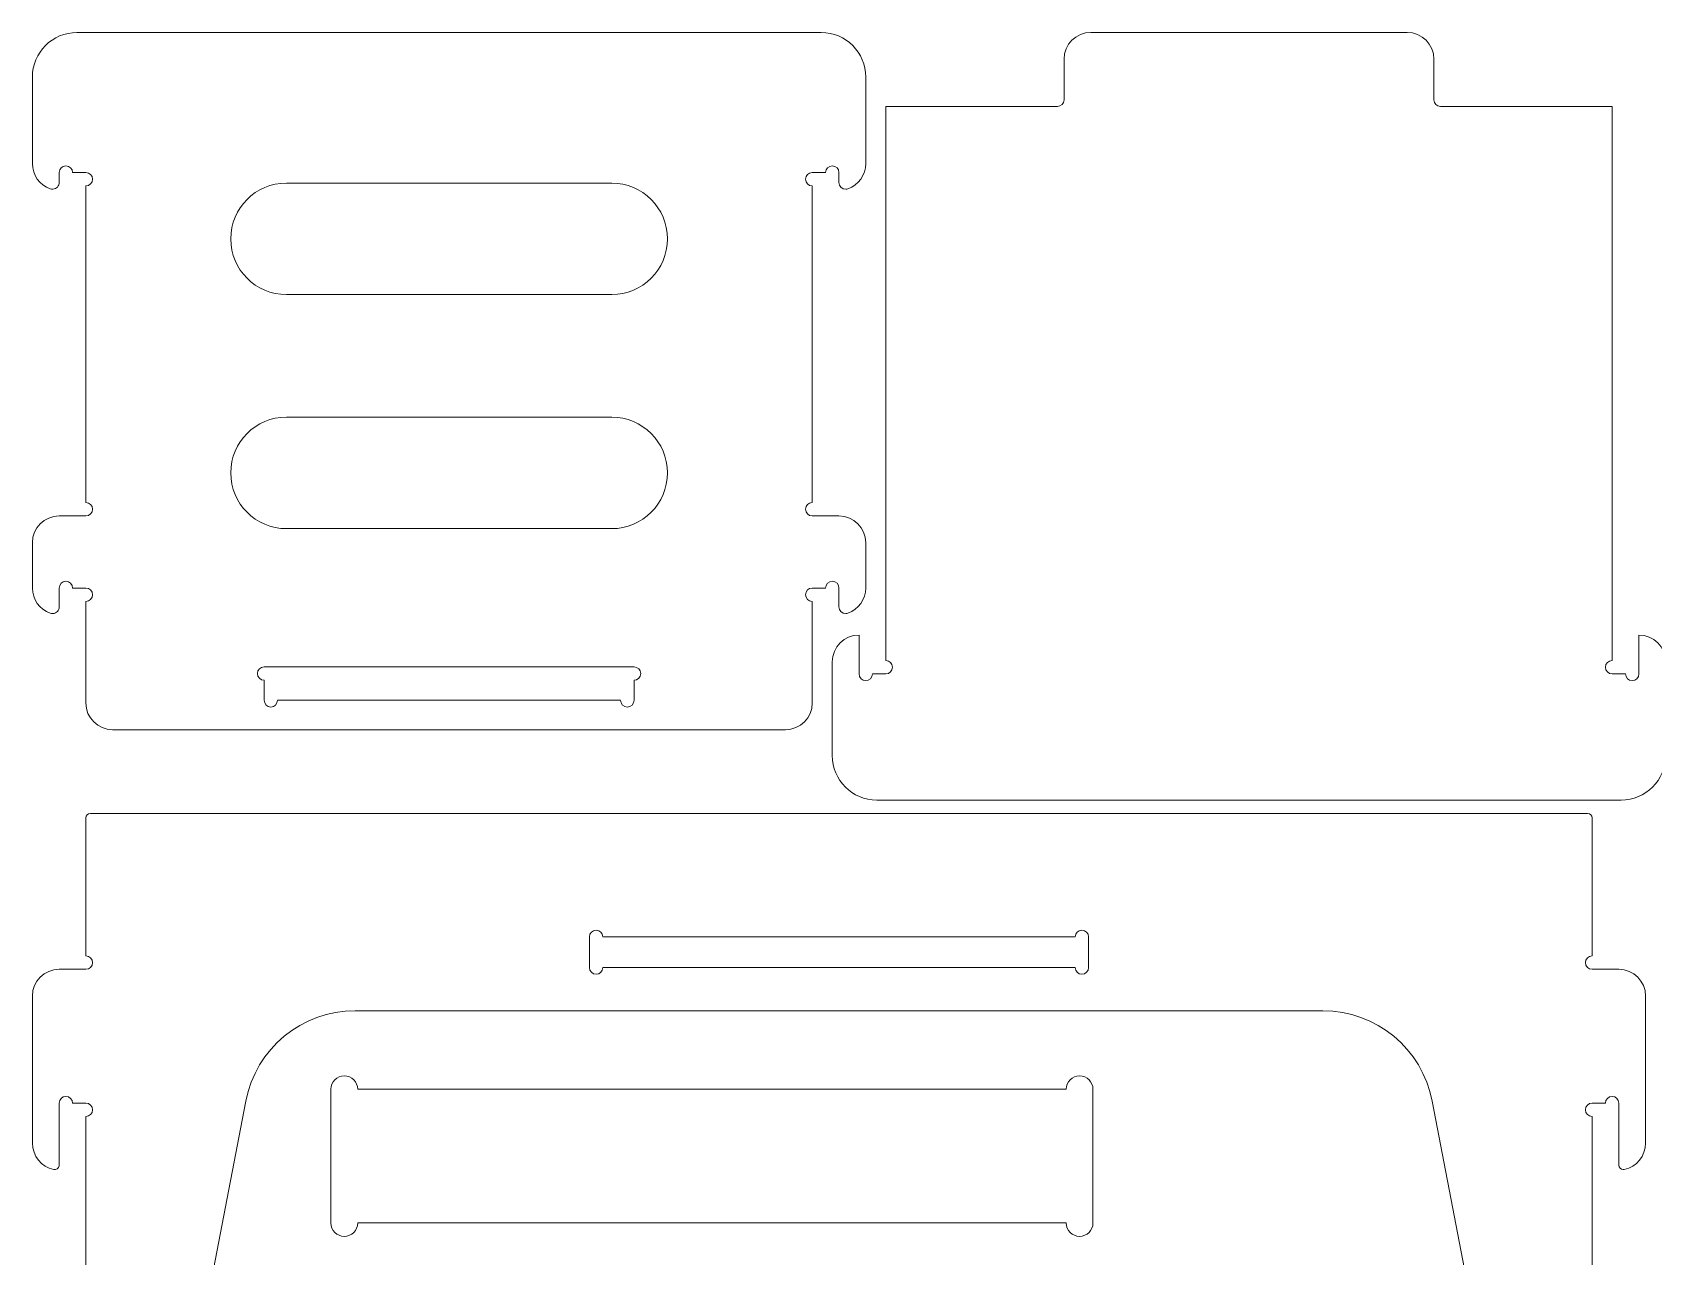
# Model space of a CAD drawing. Header units: millimetres. Extents: x -1109 to 1109, y -590 to 592.
# Drawn here: x -393 to 335, y 41 to 590 of the extents above; entities that cross this region are included whole.
import ezdxf

# ---------------------------------------------------------------- set-up
doc = ezdxf.new("R2010")
doc.units = ezdxf.units.MM
doc.header["$MEASUREMENT"] = 0
doc.layers.add('layer 1', color=7, linetype='Continuous')

msp = doc.modelspace()

# ---------------------------------------------------------------- linework, layer by layer
at = {"layer": 'layer 1', "color": 250, "lineweight": 15}
for points, knots in [([(-39.0696, 590.0612), (-39.0696, 590.0612), (-373.0695, 590.0612), (-373.0695, 590.0612), (-373.0695, 590.0612), (-384.1152, 590.0612), (-393.0695, 581.1069), (-393.0695, 570.0614), (-393.0695, 570.0614), (-393.0695, 570.0614), (-393.0695, 531.2374), (-393.0695, 531.2374), (-393.0695, 531.2374), (-393.0695, 526.1521), (-389.8642, 521.6188), (-385.0695, 519.9237), (-385.0695, 519.9237), (-383.5075, 519.3713), (-381.7934, 520.19), (-381.2411, 521.7522), (-381.2411, 521.7522), (-381.1276, 522.0733), (-381.0696, 522.4114), (-381.0696, 522.7521), (-381.0696, 522.7521), (-381.0696, 522.7521), (-381.0696, 527.2374), (-381.0696, 527.2374), (-381.0696, 527.2374), (-381.0696, 528.8945), (-379.7265, 530.2374), (-378.0696, 530.2374), (-378.0696, 530.2374), (-376.4127, 530.2374), (-375.0696, 528.8945), (-375.0696, 527.2374), (-375.0696, 527.2374), (-375.0696, 527.2374), (-369.0696, 527.2374), (-369.0696, 527.2374), (-369.0696, 527.2374), (-367.4127, 527.2374), (-366.0698, 525.8944), (-366.0698, 524.2375), (-366.0698, 524.2375), (-366.0698, 522.5805), (-367.4127, 521.2375), (-369.0696, 521.2375), (-369.0696, 521.2375), (-369.0696, 521.2375), (-369.0696, 379.1912), (-369.0696, 379.1912), (-369.0696, 379.1912), (-367.4127, 379.1912), (-366.0698, 377.8481), (-366.0698, 376.1912), (-366.0698, 376.1912), (-366.0698, 374.5343), (-367.4127, 373.191), (-369.0696, 373.191), (-369.0696, 373.191), (-369.0696, 373.191), (-381.0696, 373.191), (-381.0696, 373.191), (-381.0696, 373.191), (-387.6971, 373.191), (-393.0695, 367.8188), (-393.0695, 361.1913), (-393.0695, 361.1913), (-393.0695, 361.1913), (-393.0695, 340.8642), (-393.0695, 340.8642), (-393.0695, 340.8642), (-393.0695, 335.7789), (-389.8642, 331.2458), (-385.0695, 329.5505), (-385.0695, 329.5505), (-383.5075, 328.9982), (-381.7934, 329.8168), (-381.2411, 331.3788), (-381.2411, 331.3788), (-381.1276, 331.6999), (-381.0696, 332.0382), (-381.0696, 332.3789), (-381.0696, 332.3789), (-381.0696, 332.3789), (-381.0696, 340.8642), (-381.0696, 340.8642), (-381.0696, 340.8642), (-381.0696, 342.5209), (-379.7265, 343.8641), (-378.0696, 343.8641), (-378.0696, 343.8641), (-376.4127, 343.8641), (-375.0696, 342.5209), (-375.0696, 340.8642), (-375.0696, 340.8642), (-375.0696, 340.8642), (-369.0696, 340.8642), (-369.0696, 340.8642), (-369.0696, 340.8642), (-367.4127, 340.8642), (-366.0698, 339.5209), (-366.0698, 337.8638), (-366.0698, 337.8638), (-366.0698, 336.2071), (-367.4127, 334.8638), (-369.0696, 334.8638), (-369.0696, 334.8638), (-369.0696, 334.8638), (-369.0696, 289.2997), (-369.0696, 289.2997), (-369.0696, 289.2997), (-369.0696, 282.672), (-363.697, 277.2994), (-357.0695, 277.2994), (-357.0695, 277.2994), (-357.0695, 277.2994), (-55.0696, 277.2994), (-55.0696, 277.2994), (-55.0696, 277.2994), (-48.442, 277.2994), (-43.0697, 282.672), (-43.0697, 289.2997), (-43.0697, 289.2997), (-43.0697, 289.2997), (-43.0697, 334.8638), (-43.0697, 334.8638), (-43.0697, 334.8638), (-44.7264, 334.8638), (-46.0697, 336.2071), (-46.0697, 337.8638), (-46.0697, 337.8638), (-46.0697, 339.5209), (-44.7264, 340.8642), (-43.0697, 340.8642), (-43.0697, 340.8642), (-43.0697, 340.8642), (-37.0697, 340.8642), (-37.0697, 340.8642), (-37.0697, 340.8642), (-37.0697, 342.5209), (-35.7265, 343.8641), (-34.0697, 343.8641), (-34.0697, 343.8641), (-32.4126, 343.8641), (-31.0697, 342.5209), (-31.0697, 340.8642), (-31.0697, 340.8642), (-31.0697, 340.8642), (-31.0697, 332.3789), (-31.0697, 332.3789), (-31.0697, 332.3789), (-31.0697, 330.7221), (-29.7265, 329.3786), (-28.0694, 329.3786), (-28.0694, 329.3786), (-27.729, 329.3786), (-27.3907, 329.4371), (-27.0696, 329.5505), (-27.0696, 329.5505), (-22.2751, 331.2458), (-19.0694, 335.7789), (-19.0694, 340.8642), (-19.0694, 340.8642), (-19.0694, 340.8642), (-19.0694, 361.1913), (-19.0694, 361.1913), (-19.0694, 361.1913), (-19.0694, 367.8188), (-24.4421, 373.191), (-31.0697, 373.191), (-31.0697, 373.191), (-31.0697, 373.191), (-43.0697, 373.191), (-43.0697, 373.191), (-43.0697, 373.191), (-44.7264, 373.191), (-46.0697, 374.5343), (-46.0697, 376.1912), (-46.0697, 376.1912), (-46.0697, 377.8481), (-44.7264, 379.1912), (-43.0697, 379.1912), (-43.0697, 379.1912), (-43.0697, 379.1912), (-43.0697, 521.2375), (-43.0697, 521.2375), (-43.0697, 521.2375), (-44.7264, 521.2375), (-46.0697, 522.5805), (-46.0697, 524.2375), (-46.0697, 524.2375), (-46.0697, 525.8944), (-44.7264, 527.2374), (-43.0697, 527.2374), (-43.0697, 527.2374), (-43.0697, 527.2374), (-37.0697, 527.2374), (-37.0697, 527.2374), (-37.0697, 527.2374), (-37.0697, 528.8945), (-35.7265, 530.2374), (-34.0697, 530.2374), (-34.0697, 530.2374), (-32.4126, 530.2374), (-31.0697, 528.8945), (-31.0697, 527.2374), (-31.0697, 527.2374), (-31.0697, 527.2374), (-31.0697, 522.7521), (-31.0697, 522.7521), (-31.0697, 522.7521), (-31.0697, 521.0954), (-29.7265, 519.7523), (-28.0694, 519.7523), (-28.0694, 519.7523), (-27.729, 519.7523), (-27.3907, 519.81), (-27.0696, 519.9237), (-27.0696, 519.9237), (-22.2751, 521.6188), (-19.0694, 526.1521), (-19.0694, 531.2374), (-19.0694, 531.2374), (-19.0694, 531.2374), (-19.0694, 570.0614), (-19.0694, 570.0614), (-19.0694, 570.0614), (-19.0694, 581.1069), (-28.0239, 590.0612), (-39.0696, 590.0612)], [0, 0, 0, 0, 0.01724138, 0.01724138, 0.01724138, 0.01724138, 0.03448276, 0.03448276, 0.03448276, 0.03448276, 0.05172414, 0.05172414, 0.05172414, 0.05172414, 0.06896552, 0.06896552, 0.06896552, 0.06896552, 0.0862069, 0.0862069, 0.0862069, 0.0862069, 0.10344828, 0.10344828, 0.10344828, 0.10344828, 0.12068966, 0.12068966, 0.12068966, 0.12068966, 0.13793103, 0.13793103, 0.13793103, 0.13793103, 0.15517241, 0.15517241, 0.15517241, 0.15517241, 0.17241379, 0.17241379, 0.17241379, 0.17241379, 0.18965517, 0.18965517, 0.18965517, 0.18965517, 0.20689655, 0.20689655, 0.20689655, 0.20689655, 0.22413793, 0.22413793, 0.22413793, 0.22413793, 0.24137931, 0.24137931, 0.24137931, 0.24137931, 0.25862069, 0.25862069, 0.25862069, 0.25862069, 0.27586207, 0.27586207, 0.27586207, 0.27586207, 0.29310345, 0.29310345, 0.29310345, 0.29310345, 0.31034483, 0.31034483, 0.31034483, 0.31034483, 0.32758621, 0.32758621, 0.32758621, 0.32758621, 0.34482759, 0.34482759, 0.34482759, 0.34482759, 0.36206897, 0.36206897, 0.36206897, 0.36206897, 0.37931034, 0.37931034, 0.37931034, 0.37931034, 0.39655172, 0.39655172, 0.39655172, 0.39655172, 0.4137931, 0.4137931, 0.4137931, 0.4137931, 0.43103448, 0.43103448, 0.43103448, 0.43103448, 0.44827586, 0.44827586, 0.44827586, 0.44827586, 0.46551724, 0.46551724, 0.46551724, 0.46551724, 0.48275862, 0.48275862, 0.48275862, 0.48275862, 0.5, 0.5, 0.5, 0.5, 0.51724138, 0.51724138, 0.51724138, 0.51724138, 0.53448276, 0.53448276, 0.53448276, 0.53448276, 0.55172414, 0.55172414, 0.55172414, 0.55172414, 0.56896552, 0.56896552, 0.56896552, 0.56896552, 0.5862069, 0.5862069, 0.5862069, 0.5862069, 0.60344828, 0.60344828, 0.60344828, 0.60344828, 0.62068966, 0.62068966, 0.62068966, 0.62068966, 0.63793103, 0.63793103, 0.63793103, 0.63793103, 0.65517241, 0.65517241, 0.65517241, 0.65517241, 0.67241379, 0.67241379, 0.67241379, 0.67241379, 0.68965517, 0.68965517, 0.68965517, 0.68965517, 0.70689655, 0.70689655, 0.70689655, 0.70689655, 0.72413793, 0.72413793, 0.72413793, 0.72413793, 0.74137931, 0.74137931, 0.74137931, 0.74137931, 0.75862069, 0.75862069, 0.75862069, 0.75862069, 0.77586207, 0.77586207, 0.77586207, 0.77586207, 0.79310345, 0.79310345, 0.79310345, 0.79310345, 0.81034483, 0.81034483, 0.81034483, 0.81034483, 0.82758621, 0.82758621, 0.82758621, 0.82758621, 0.84482759, 0.84482759, 0.84482759, 0.84482759, 0.86206897, 0.86206897, 0.86206897, 0.86206897, 0.87931034, 0.87931034, 0.87931034, 0.87931034, 0.89655172, 0.89655172, 0.89655172, 0.89655172, 0.9137931, 0.9137931, 0.9137931, 0.9137931, 0.93103448, 0.93103448, 0.93103448, 0.93103448, 0.94827586, 0.94827586, 0.94827586, 0.94827586, 0.96551724, 0.96551724, 0.96551724, 0.96551724, 0.98275862, 0.98275862, 0.98275862, 0.98275862, 1, 1, 1, 1]), ([(-34.0695, 265.7466), (-34.0695, 254.7009), (-25.1151, 245.7464), (-14.0694, 245.7464), (-14.0694, 245.7464), (-14.0694, 245.7464), (319.9291, 245.7464), (319.9291, 245.7464), (319.9291, 245.7464), (330.9747, 245.7464), (339.9292, 254.7009), (339.9292, 265.7466), (339.9292, 265.7466), (339.9292, 265.7466), (339.9292, 307.7809), (339.9292, 307.7809), (339.9292, 307.7809), (339.9292, 314.4086), (334.5563, 319.7809), (327.9293, 319.7809), (327.9293, 319.7809), (327.9293, 319.7809), (327.9293, 302.3232), (327.9293, 302.3232), (327.9293, 302.3232), (327.9293, 300.6668), (326.5857, 299.3232), (324.9293, 299.3232), (324.9293, 299.3232), (323.2722, 299.3232), (321.9293, 300.6668), (321.9293, 302.3232), (321.9293, 302.3232), (321.9293, 302.3232), (315.9293, 302.3232), (315.9293, 302.3232), (315.9293, 302.3232), (314.2722, 302.3232), (312.9286, 303.6668), (312.9286, 305.3232), (312.9286, 305.3232), (312.9286, 306.9803), (314.2722, 308.3232), (315.9293, 308.3232), (315.9293, 308.3232), (315.9293, 308.3232), (315.9293, 556.8524), (315.9293, 556.8524), (315.9293, 556.8524), (315.9293, 556.8524), (238.9294, 556.8524), (238.9294, 556.8524), (238.9294, 556.8524), (237.2723, 556.8524), (235.9287, 558.1954), (235.9287, 559.8523), (235.9287, 559.8523), (235.9287, 559.8523), (235.9287, 578.0612), (235.9287, 578.0612), (235.9287, 578.0612), (235.9287, 584.6886), (230.5564, 590.0612), (223.9287, 590.0612), (223.9287, 590.0612), (223.9287, 590.0612), (81.9284, 590.0612), (81.9284, 590.0612), (81.9284, 590.0612), (75.3015, 590.0612), (69.9287, 584.6886), (69.9287, 578.0612), (69.9287, 578.0612), (69.9287, 578.0612), (69.9287, 559.8523), (69.9287, 559.8523), (69.9287, 559.8523), (69.9287, 558.1954), (68.5861, 556.8524), (66.9292, 556.8524), (66.9292, 556.8524), (66.9292, 556.8524), (-10.0696, 556.8524), (-10.0696, 556.8524), (-10.0696, 556.8524), (-10.0696, 556.8524), (-10.0696, 308.3232), (-10.0696, 308.3232), (-10.0696, 308.3232), (-8.4125, 308.3232), (-7.0696, 306.9803), (-7.0696, 305.3232), (-7.0696, 305.3232), (-7.0696, 303.6668), (-8.4125, 302.3232), (-10.0696, 302.3232), (-10.0696, 302.3232), (-10.0696, 302.3232), (-16.0696, 302.3232), (-16.0696, 302.3232), (-16.0696, 302.3232), (-16.0696, 300.6668), (-17.4125, 299.3232), (-19.0696, 299.3232), (-19.0696, 299.3232), (-20.7267, 299.3232), (-22.0696, 300.6668), (-22.0696, 302.3232), (-22.0696, 302.3232), (-22.0696, 302.3232), (-22.0696, 319.7809), (-22.0696, 319.7809), (-22.0696, 319.7809), (-28.6969, 319.7809), (-34.0695, 314.4086), (-34.0695, 307.7809), (-34.0695, 307.7809), (-34.0695, 307.7809), (-34.0695, 265.7466), (-34.0695, 265.7466)], [0, 0, 0, 0, 0.03333333, 0.03333333, 0.03333333, 0.03333333, 0.06666667, 0.06666667, 0.06666667, 0.06666667, 0.1, 0.1, 0.1, 0.1, 0.13333333, 0.13333333, 0.13333333, 0.13333333, 0.16666667, 0.16666667, 0.16666667, 0.16666667, 0.2, 0.2, 0.2, 0.2, 0.23333333, 0.23333333, 0.23333333, 0.23333333, 0.26666667, 0.26666667, 0.26666667, 0.26666667, 0.3, 0.3, 0.3, 0.3, 0.33333333, 0.33333333, 0.33333333, 0.33333333, 0.36666667, 0.36666667, 0.36666667, 0.36666667, 0.4, 0.4, 0.4, 0.4, 0.43333333, 0.43333333, 0.43333333, 0.43333333, 0.46666667, 0.46666667, 0.46666667, 0.46666667, 0.5, 0.5, 0.5, 0.5, 0.53333333, 0.53333333, 0.53333333, 0.53333333, 0.56666667, 0.56666667, 0.56666667, 0.56666667, 0.6, 0.6, 0.6, 0.6, 0.63333333, 0.63333333, 0.63333333, 0.63333333, 0.66666667, 0.66666667, 0.66666667, 0.66666667, 0.7, 0.7, 0.7, 0.7, 0.73333333, 0.73333333, 0.73333333, 0.73333333, 0.76666667, 0.76666667, 0.76666667, 0.76666667, 0.8, 0.8, 0.8, 0.8, 0.83333333, 0.83333333, 0.83333333, 0.83333333, 0.86666667, 0.86666667, 0.86666667, 0.86666667, 0.9, 0.9, 0.9, 0.9, 0.93333333, 0.93333333, 0.93333333, 0.93333333, 0.96666667, 0.96666667, 0.96666667, 0.96666667, 1, 1, 1, 1]), ([(-279.0696, 522.4665), (-279.0696, 522.4665), (-133.0697, 522.4665), (-133.0697, 522.4665), (-133.0697, 522.4665), (-119.2625, 522.4665), (-108.0697, 511.2736), (-108.0697, 497.4663), (-108.0697, 497.4663), (-108.0697, 483.6594), (-119.2625, 472.4665), (-133.0697, 472.4665), (-133.0697, 472.4665), (-133.0697, 472.4665), (-279.0696, 472.4665), (-279.0696, 472.4665), (-279.0696, 472.4665), (-292.8767, 472.4665), (-304.0696, 483.6594), (-304.0696, 497.4663), (-304.0696, 497.4663), (-304.0696, 511.2736), (-292.8767, 522.4665), (-279.0696, 522.4665)], [0, 0, 0, 0, 0.16666667, 0.16666667, 0.16666667, 0.16666667, 0.33333333, 0.33333333, 0.33333333, 0.33333333, 0.5, 0.5, 0.5, 0.5, 0.66666667, 0.66666667, 0.66666667, 0.66666667, 0.83333333, 0.83333333, 0.83333333, 0.83333333, 1, 1, 1, 1]), ([(-279.0696, 417.5012), (-279.0696, 417.5012), (-133.0697, 417.5012), (-133.0697, 417.5012), (-133.0697, 417.5012), (-119.2625, 417.5012), (-108.0697, 406.3082), (-108.0697, 392.5011), (-108.0697, 392.5011), (-108.0697, 378.6941), (-119.2625, 367.5011), (-133.0697, 367.5011), (-133.0697, 367.5011), (-133.0697, 367.5011), (-279.0696, 367.5011), (-279.0696, 367.5011), (-279.0696, 367.5011), (-292.8767, 367.5011), (-304.0696, 378.6941), (-304.0696, 392.5011), (-304.0696, 392.5011), (-304.0696, 406.3082), (-292.8767, 417.5012), (-279.0696, 417.5012)], [0, 0, 0, 0, 0.16666667, 0.16666667, 0.16666667, 0.16666667, 0.33333333, 0.33333333, 0.33333333, 0.33333333, 0.5, 0.5, 0.5, 0.5, 0.66666667, 0.66666667, 0.66666667, 0.66666667, 0.83333333, 0.83333333, 0.83333333, 0.83333333, 1, 1, 1, 1]), ([(-289.0695, 290.4872), (-289.0695, 290.4872), (-289.0695, 299.4868), (-289.0695, 299.4868), (-289.0695, 299.4868), (-290.7264, 299.4868), (-292.0695, 300.8304), (-292.0695, 302.4872), (-292.0695, 302.4872), (-292.0695, 304.1439), (-290.7264, 305.4872), (-289.0695, 305.4872), (-289.0695, 305.4872), (-289.0695, 305.4872), (-123.0696, 305.4872), (-123.0696, 305.4872), (-123.0696, 305.4872), (-121.4125, 305.4872), (-120.0696, 304.1439), (-120.0696, 302.4872), (-120.0696, 302.4872), (-120.0696, 300.8304), (-121.4125, 299.4868), (-123.0696, 299.4868), (-123.0696, 299.4868), (-123.0696, 299.4868), (-123.0696, 290.4872), (-123.0696, 290.4872), (-123.0696, 290.4872), (-123.0696, 288.8305), (-124.4125, 287.4869), (-126.0696, 287.4869), (-126.0696, 287.4869), (-127.7264, 287.4869), (-129.0696, 288.8305), (-129.0696, 290.4872), (-129.0696, 290.4872), (-129.0696, 290.4872), (-283.0695, 290.4872), (-283.0695, 290.4872), (-283.0695, 290.4872), (-283.0695, 288.8305), (-284.4128, 287.4869), (-286.0695, 287.4869), (-286.0695, 287.4869), (-287.7264, 287.4869), (-289.0695, 288.8305), (-289.0695, 290.4872)], [0, 0, 0, 0, 0.08333333, 0.08333333, 0.08333333, 0.08333333, 0.16666667, 0.16666667, 0.16666667, 0.16666667, 0.25, 0.25, 0.25, 0.25, 0.33333333, 0.33333333, 0.33333333, 0.33333333, 0.41666667, 0.41666667, 0.41666667, 0.41666667, 0.5, 0.5, 0.5, 0.5, 0.58333333, 0.58333333, 0.58333333, 0.58333333, 0.66666667, 0.66666667, 0.66666667, 0.66666667, 0.75, 0.75, 0.75, 0.75, 0.83333333, 0.83333333, 0.83333333, 0.83333333, 0.91666667, 0.91666667, 0.91666667, 0.91666667, 1, 1, 1, 1]), ([(-369.0696, 237.7466), (-369.0696, 237.7466), (-369.0696, 175.842), (-369.0696, 175.842), (-369.0696, 175.842), (-367.4127, 175.842), (-366.0696, 174.4988), (-366.0696, 172.842), (-366.0696, 172.842), (-366.0696, 171.1853), (-367.4127, 169.842), (-369.0696, 169.842), (-369.0696, 169.842), (-369.0696, 169.842), (-381.0696, 169.842), (-381.0696, 169.842), (-381.0696, 169.842), (-387.6969, 169.842), (-393.0695, 164.4694), (-393.0695, 157.8421), (-393.0695, 157.8421), (-393.0695, 157.8421), (-393.0695, 91.842), (-393.0695, 91.842), (-393.0695, 91.842), (-393.0695, 86.1397), (-389.0567, 81.2249), (-383.4696, 80.0846), (-383.4696, 80.0846), (-382.3873, 79.8634), (-381.3309, 80.562), (-381.11, 81.6441), (-381.11, 81.6441), (-381.0832, 81.7758), (-381.0696, 81.9099), (-381.0696, 82.0442), (-381.0696, 82.0442), (-381.0696, 82.0442), (-381.0696, 109.8419), (-381.0696, 109.8419), (-381.0696, 109.8419), (-381.0696, 111.499), (-379.7265, 112.842), (-378.0696, 112.842), (-378.0696, 112.842), (-376.4127, 112.842), (-375.0696, 111.499), (-375.0696, 109.8419), (-375.0696, 109.8419), (-375.0696, 109.8419), (-369.0696, 109.8419), (-369.0696, 109.8419), (-369.0696, 109.8419), (-367.4127, 109.8419), (-366.0696, 108.499), (-366.0696, 106.8419), (-366.0696, 106.8419), (-366.0696, 105.1853), (-367.4127, 103.8419), (-369.0696, 103.8419), (-369.0696, 103.8419), (-369.0696, 103.8419), (-369.0696, -4.1577), (-369.0696, -4.1577), (-369.0696, -4.1577), (-367.4127, -4.1577), (-366.0696, -5.5013), (-366.0696, -7.1577), (-366.0696, -7.1577), (-366.0696, -8.8148), (-367.4127, -10.1577), (-369.0696, -10.1577), (-369.0696, -10.1577), (-369.0696, -10.1577), (-381.0696, -10.1577), (-381.0696, -10.1577), (-381.0696, -10.1577), (-387.6969, -10.1577), (-393.0695, -15.5307), (-393.0695, -22.1577), (-393.0695, -22.1577), (-393.0695, -22.1577), (-393.0695, -88.1581), (-393.0695, -88.1581), (-393.0695, -88.1581), (-393.0695, -93.8605), (-389.0567, -98.7752), (-383.4696, -99.9156), (-383.4696, -99.9156), (-382.3873, -100.136), (-381.3309, -99.4381), (-381.11, -98.3556), (-381.11, -98.3556), (-381.0832, -98.224), (-381.0696, -98.0903), (-381.0696, -97.956), (-381.0696, -97.956), (-381.0696, -97.956), (-381.0696, -70.1582), (-381.0696, -70.1582), (-381.0696, -70.1582), (-381.0696, -68.5011), (-379.7265, -67.1582), (-378.0696, -67.1582), (-378.0696, -67.1582), (-376.4127, -67.1582), (-375.0696, -68.5011), (-375.0696, -70.1582), (-375.0696, -70.1582), (-375.0696, -70.1582), (-369.0696, -70.1582), (-369.0696, -70.1582), (-369.0696, -70.1582), (-367.4127, -70.1582), (-366.0696, -71.5011), (-366.0696, -73.1582), (-366.0696, -73.1582), (-366.0696, -74.8146), (-367.4127, -76.1582), (-369.0696, -76.1582), (-369.0696, -76.1582), (-369.0696, -76.1582), (-369.0696, -98.1579), (-369.0696, -98.1579), (-369.0696, -98.1579), (-369.0696, -99.2624), (-368.1742, -100.1581), (-367.0696, -100.1581), (-367.0696, -100.1581), (-367.0696, -100.1581), (-362.6006, -100.1581), (-362.6006, -100.1581), (-362.6006, -100.1581), (-348.2151, -100.1581), (-335.8544, -89.9461), (-333.1397, -75.8192), (-333.1397, -75.8192), (-333.1397, -75.8192), (-297.3021, 110.678), (-297.3021, 110.678), (-297.3021, 110.678), (-292.7776, 134.2232), (-272.1765, 151.2424), (-248.2005, 151.2424), (-248.2005, 151.2424), (-248.2005, 151.2424), (186.0613, 151.2424), (186.0613, 151.2424), (186.0613, 151.2424), (210.0371, 151.2424), (230.6381, 134.2232), (235.1628, 110.678), (235.1628, 110.678), (235.1628, 110.678), (271.0001, -75.8192), (271.0001, -75.8192), (271.0001, -75.8192), (273.7148, -89.9461), (286.0758, -100.1581), (300.4612, -100.1581), (300.4612, -100.1581), (300.4612, -100.1581), (304.9302, -100.1581), (304.9302, -100.1581), (304.9302, -100.1581), (306.0347, -100.1581), (306.9304, -99.2624), (306.9304, -98.1579), (306.9304, -98.1579), (306.9304, -98.1579), (306.9304, -76.1582), (306.9304, -76.1582), (306.9304, -76.1582), (305.2733, -76.1582), (303.9304, -74.8146), (303.9304, -73.1582), (303.9304, -73.1582), (303.9304, -71.5011), (305.2733, -70.1582), (306.9304, -70.1582), (306.9304, -70.1582), (306.9304, -70.1582), (312.9304, -70.1582), (312.9304, -70.1582), (312.9304, -70.1582), (312.9304, -68.5011), (314.2733, -67.1582), (315.9303, -67.1582), (315.9303, -67.1582), (317.5867, -67.1582), (318.9303, -68.5011), (318.9303, -70.1582), (318.9303, -70.1582), (318.9303, -70.1582), (318.9303, -97.956), (318.9303, -97.956), (318.9303, -97.956), (318.9303, -99.0605), (319.8254, -99.9555), (320.9299, -99.9555), (320.9299, -99.9555), (321.0642, -99.9555), (321.1986, -99.9424), (321.3302, -99.9156), (321.3302, -99.9156), (326.9174, -98.7752), (330.9303, -93.8605), (330.9303, -88.1581), (330.9303, -88.1581), (330.9303, -88.1581), (330.9303, -22.1577), (330.9303, -22.1577), (330.9303, -22.1577), (330.9303, -15.5307), (325.5573, -10.1577), (318.9303, -10.1577), (318.9303, -10.1577), (318.9303, -10.1577), (306.9304, -10.1577), (306.9304, -10.1577), (306.9304, -10.1577), (305.2733, -10.1577), (303.9304, -8.8148), (303.9304, -7.1577), (303.9304, -7.1577), (303.9304, -5.5013), (305.2733, -4.1577), (306.9304, -4.1577), (306.9304, -4.1577), (306.9304, -4.1577), (306.9304, 103.8419), (306.9304, 103.8419), (306.9304, 103.8419), (305.2733, 103.8419), (303.9304, 105.1853), (303.9304, 106.8419), (303.9304, 106.8419), (303.9304, 108.499), (305.2733, 109.8419), (306.9304, 109.8419), (306.9304, 109.8419), (306.9304, 109.8419), (312.9304, 109.8419), (312.9304, 109.8419), (312.9304, 109.8419), (312.9304, 111.499), (314.2733, 112.842), (315.9303, 112.842), (315.9303, 112.842), (317.5867, 112.842), (318.9303, 111.499), (318.9303, 109.8419), (318.9303, 109.8419), (318.9303, 109.8419), (318.9303, 82.0442), (318.9303, 82.0442), (318.9303, 82.0442), (318.9303, 80.9397), (319.8254, 80.0439), (320.9299, 80.0439), (320.9299, 80.0439), (321.0642, 80.0439), (321.1986, 80.0577), (321.3302, 80.0846), (321.3302, 80.0846), (326.9174, 81.2249), (330.9303, 86.1397), (330.9303, 91.842), (330.9303, 91.842), (330.9303, 91.842), (330.9303, 157.8421), (330.9303, 157.8421), (330.9303, 157.8421), (330.9303, 164.4694), (325.5573, 169.842), (318.9303, 169.842), (318.9303, 169.842), (318.9303, 169.842), (306.9304, 169.842), (306.9304, 169.842), (306.9304, 169.842), (305.2733, 169.842), (303.9304, 171.1853), (303.9304, 172.842), (303.9304, 172.842), (303.9304, 174.4988), (305.2733, 175.842), (306.9304, 175.842), (306.9304, 175.842), (306.9304, 175.842), (306.9304, 237.7466), (306.9304, 237.7466), (306.9304, 237.7466), (306.9304, 238.8511), (306.0347, 239.7465), (304.9302, 239.7465), (304.9302, 239.7465), (304.9302, 239.7465), (-367.0696, 239.7465), (-367.0696, 239.7465), (-367.0696, 239.7465), (-368.1742, 239.7465), (-369.0696, 238.8511), (-369.0696, 237.7466)], [0, 0, 0, 0, 0.01315789, 0.01315789, 0.01315789, 0.01315789, 0.02631579, 0.02631579, 0.02631579, 0.02631579, 0.03947368, 0.03947368, 0.03947368, 0.03947368, 0.05263158, 0.05263158, 0.05263158, 0.05263158, 0.06578947, 0.06578947, 0.06578947, 0.06578947, 0.07894737, 0.07894737, 0.07894737, 0.07894737, 0.09210526, 0.09210526, 0.09210526, 0.09210526, 0.10526316, 0.10526316, 0.10526316, 0.10526316, 0.11842105, 0.11842105, 0.11842105, 0.11842105, 0.13157895, 0.13157895, 0.13157895, 0.13157895, 0.14473684, 0.14473684, 0.14473684, 0.14473684, 0.15789474, 0.15789474, 0.15789474, 0.15789474, 0.17105263, 0.17105263, 0.17105263, 0.17105263, 0.18421053, 0.18421053, 0.18421053, 0.18421053, 0.19736842, 0.19736842, 0.19736842, 0.19736842, 0.21052632, 0.21052632, 0.21052632, 0.21052632, 0.22368421, 0.22368421, 0.22368421, 0.22368421, 0.23684211, 0.23684211, 0.23684211, 0.23684211, 0.25, 0.25, 0.25, 0.25, 0.26315789, 0.26315789, 0.26315789, 0.26315789, 0.27631579, 0.27631579, 0.27631579, 0.27631579, 0.28947368, 0.28947368, 0.28947368, 0.28947368, 0.30263158, 0.30263158, 0.30263158, 0.30263158, 0.31578947, 0.31578947, 0.31578947, 0.31578947, 0.32894737, 0.32894737, 0.32894737, 0.32894737, 0.34210526, 0.34210526, 0.34210526, 0.34210526, 0.35526316, 0.35526316, 0.35526316, 0.35526316, 0.36842105, 0.36842105, 0.36842105, 0.36842105, 0.38157895, 0.38157895, 0.38157895, 0.38157895, 0.39473684, 0.39473684, 0.39473684, 0.39473684, 0.40789474, 0.40789474, 0.40789474, 0.40789474, 0.42105263, 0.42105263, 0.42105263, 0.42105263, 0.43421053, 0.43421053, 0.43421053, 0.43421053, 0.44736842, 0.44736842, 0.44736842, 0.44736842, 0.46052632, 0.46052632, 0.46052632, 0.46052632, 0.47368421, 0.47368421, 0.47368421, 0.47368421, 0.48684211, 0.48684211, 0.48684211, 0.48684211, 0.5, 0.5, 0.5, 0.5, 0.51315789, 0.51315789, 0.51315789, 0.51315789, 0.52631579, 0.52631579, 0.52631579, 0.52631579, 0.53947368, 0.53947368, 0.53947368, 0.53947368, 0.55263158, 0.55263158, 0.55263158, 0.55263158, 0.56578947, 0.56578947, 0.56578947, 0.56578947, 0.57894737, 0.57894737, 0.57894737, 0.57894737, 0.59210526, 0.59210526, 0.59210526, 0.59210526, 0.60526316, 0.60526316, 0.60526316, 0.60526316, 0.61842105, 0.61842105, 0.61842105, 0.61842105, 0.63157895, 0.63157895, 0.63157895, 0.63157895, 0.64473684, 0.64473684, 0.64473684, 0.64473684, 0.65789474, 0.65789474, 0.65789474, 0.65789474, 0.67105263, 0.67105263, 0.67105263, 0.67105263, 0.68421053, 0.68421053, 0.68421053, 0.68421053, 0.69736842, 0.69736842, 0.69736842, 0.69736842, 0.71052632, 0.71052632, 0.71052632, 0.71052632, 0.72368421, 0.72368421, 0.72368421, 0.72368421, 0.73684211, 0.73684211, 0.73684211, 0.73684211, 0.75, 0.75, 0.75, 0.75, 0.76315789, 0.76315789, 0.76315789, 0.76315789, 0.77631579, 0.77631579, 0.77631579, 0.77631579, 0.78947368, 0.78947368, 0.78947368, 0.78947368, 0.80263158, 0.80263158, 0.80263158, 0.80263158, 0.81578947, 0.81578947, 0.81578947, 0.81578947, 0.82894737, 0.82894737, 0.82894737, 0.82894737, 0.84210526, 0.84210526, 0.84210526, 0.84210526, 0.85526316, 0.85526316, 0.85526316, 0.85526316, 0.86842105, 0.86842105, 0.86842105, 0.86842105, 0.88157895, 0.88157895, 0.88157895, 0.88157895, 0.89473684, 0.89473684, 0.89473684, 0.89473684, 0.90789474, 0.90789474, 0.90789474, 0.90789474, 0.92105263, 0.92105263, 0.92105263, 0.92105263, 0.93421053, 0.93421053, 0.93421053, 0.93421053, 0.94736842, 0.94736842, 0.94736842, 0.94736842, 0.96052632, 0.96052632, 0.96052632, 0.96052632, 0.97368421, 0.97368421, 0.97368421, 0.97368421, 0.98684211, 0.98684211, 0.98684211, 0.98684211, 1, 1, 1, 1]), ([(80.9302, 170.6258), (80.9302, 168.9691), (79.5873, 167.6258), (77.9302, 167.6258), (77.9302, 167.6258), (76.2731, 167.6258), (74.9302, 168.9691), (74.9302, 170.6258), (74.9302, 170.6258), (74.9302, 170.6258), (-137.0696, 170.6258), (-137.0696, 170.6258), (-137.0696, 170.6258), (-137.0696, 168.9691), (-138.4127, 167.6258), (-140.0696, 167.6258), (-140.0696, 167.6258), (-141.7264, 167.6258), (-143.0696, 168.9691), (-143.0696, 170.6258), (-143.0696, 170.6258), (-143.0696, 170.6258), (-143.0696, 184.3586), (-143.0696, 184.3586), (-143.0696, 184.3586), (-143.0696, 186.0157), (-141.7264, 187.3586), (-140.0696, 187.3586), (-140.0696, 187.3586), (-138.4127, 187.3586), (-137.0696, 186.0157), (-137.0696, 184.3586), (-137.0696, 184.3586), (-137.0696, 184.3586), (74.9302, 184.3586), (74.9302, 184.3586), (74.9302, 184.3586), (74.9302, 186.0157), (76.2731, 187.3586), (77.9302, 187.3586), (77.9302, 187.3586), (79.5873, 187.3586), (80.9302, 186.0157), (80.9302, 184.3586), (80.9302, 184.3586), (80.9302, 184.3586), (80.9302, 170.6258), (80.9302, 170.6258)], [0, 0, 0, 0, 0.08333333, 0.08333333, 0.08333333, 0.08333333, 0.16666667, 0.16666667, 0.16666667, 0.16666667, 0.25, 0.25, 0.25, 0.25, 0.33333333, 0.33333333, 0.33333333, 0.33333333, 0.41666667, 0.41666667, 0.41666667, 0.41666667, 0.5, 0.5, 0.5, 0.5, 0.58333333, 0.58333333, 0.58333333, 0.58333333, 0.66666667, 0.66666667, 0.66666667, 0.66666667, 0.75, 0.75, 0.75, 0.75, 0.83333333, 0.83333333, 0.83333333, 0.83333333, 0.91666667, 0.91666667, 0.91666667, 0.91666667, 1, 1, 1, 1]), ([(70.9043, 56.0509), (70.9043, 56.0509), (-247.0953, 56.0509), (-247.0953, 56.0509), (-247.0953, 56.0509), (-247.0953, 52.7374), (-249.7816, 50.051), (-253.0953, 50.051), (-253.0953, 50.051), (-253.0953, 50.051), (-253.0953, 50.051), (-253.0953, 50.051), (-253.0953, 50.051), (-256.4089, 50.051), (-259.0953, 52.7374), (-259.0953, 56.0509), (-259.0953, 56.0509), (-259.0953, 56.0509), (-259.0953, 116.0507), (-259.0953, 116.0507), (-259.0953, 116.0507), (-259.0953, 119.3642), (-256.4089, 122.0506), (-253.0953, 122.0506), (-253.0953, 122.0506), (-253.0953, 122.0506), (-253.0953, 122.0506), (-253.0953, 122.0506), (-253.0953, 122.0506), (-249.7816, 122.0506), (-247.0953, 119.3642), (-247.0953, 116.0507), (-247.0953, 116.0507), (-247.0953, 116.0507), (70.9043, 116.0507), (70.9043, 116.0507), (70.9043, 116.0507), (70.9043, 119.3642), (73.5908, 122.0506), (76.9043, 122.0506), (76.9043, 122.0506), (76.9043, 122.0506), (76.9043, 122.0506), (76.9043, 122.0506), (76.9043, 122.0506), (80.2178, 122.0506), (82.9043, 119.3642), (82.9043, 116.0507), (82.9043, 116.0507), (82.9043, 116.0507), (82.9043, 56.0509), (82.9043, 56.0509), (82.9043, 56.0509), (82.9043, 52.7374), (80.2178, 50.051), (76.9043, 50.051), (76.9043, 50.051), (76.9043, 50.051), (76.9043, 50.051), (76.9043, 50.051), (76.9043, 50.051), (73.5908, 50.051), (70.9043, 52.7374), (70.9043, 56.0509)], [0, 0, 0, 0, 0.0625, 0.0625, 0.0625, 0.0625, 0.125, 0.125, 0.125, 0.125, 0.1875, 0.1875, 0.1875, 0.1875, 0.25, 0.25, 0.25, 0.25, 0.3125, 0.3125, 0.3125, 0.3125, 0.375, 0.375, 0.375, 0.375, 0.4375, 0.4375, 0.4375, 0.4375, 0.5, 0.5, 0.5, 0.5, 0.5625, 0.5625, 0.5625, 0.5625, 0.625, 0.625, 0.625, 0.625, 0.6875, 0.6875, 0.6875, 0.6875, 0.75, 0.75, 0.75, 0.75, 0.8125, 0.8125, 0.8125, 0.8125, 0.875, 0.875, 0.875, 0.875, 0.9375, 0.9375, 0.9375, 0.9375, 1, 1, 1, 1])]:
    msp.add_open_spline(points, degree=3, knots=knots, dxfattribs=at)

doc.saveas('drawing.dxf')
